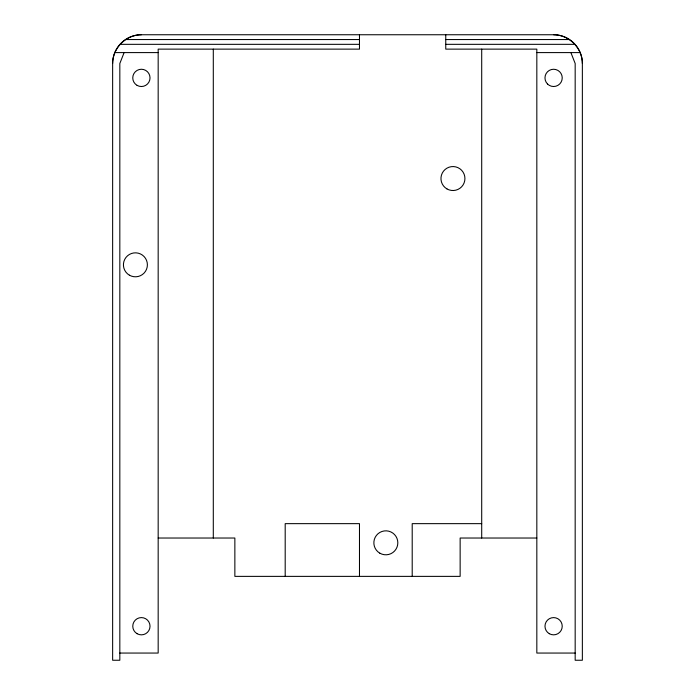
<?xml version="1.0" encoding="UTF-8"?>
<svg xmlns="http://www.w3.org/2000/svg" width="695" height="695" viewBox="0 0 695 695"><rect width="100%" height="100%" fill="white"/><g stroke="black" fill="none" stroke-linecap="round" stroke-linejoin="round"><path stroke-width="1.04" d="M124.11 52.594L119.827 63.506L119.827 660.25L112.642 660.25L112.642 63.506C112.538 48.12 126.004 34.654 141.398 34.75L553.602 34.75C568.997 34.654 582.462 48.12 582.358 63.506L582.358 660.25L575.173 660.25L575.173 63.506L570.89 52.594M125.795 39.546L359.48 39.546M445.756 39.546L569.205 39.546M120.165 44.332L359.48 44.332M445.756 44.332L574.834 44.332M115.057 52.594L158.173 52.594M536.827 52.594L579.943 52.594M481.705 523.648L412.205 523.648L412.205 576.372M158.173 538.026L234.858 538.026L234.858 576.372L460.142 576.372L460.142 538.026L536.827 538.026M119.827 653.057L158.173 653.057L158.173 49.128L359.48 49.128L359.48 34.75M575.173 653.057L536.827 653.057L536.827 49.128L445.756 49.128L445.756 34.75M481.705 49.128L481.705 538.026M359.48 576.372L359.48 523.648L285.193 523.648L285.193 576.372M213.296 49.128L213.296 538.026M553.602 34.75A28.756 28.756 0 0 1 582.358 63.506M112.642 63.506A28.756 28.756 0 0 1 141.398 34.75M446.955 188.918A11.98 11.98 0 0 0 464.929 178.546A11.98 11.98 0 0 0 446.955 168.164A11.98 11.98 0 0 0 446.955 188.918M379.852 553.194A11.98 11.98 0 0 0 397.827 542.821A11.98 11.98 0 0 0 379.852 532.44A11.98 11.98 0 0 0 379.852 553.194M129.418 275.194A11.98 11.98 0 0 0 147.392 264.821A11.98 11.98 0 0 0 129.418 254.44A11.98 11.98 0 0 0 129.418 275.194M137.08 85.363A8.627 8.627 0 0 0 150.024 77.892A8.627 8.627 0 0 0 137.08 70.412A8.627 8.627 0 0 0 137.08 85.363M547.504 83.991A8.627 8.627 0 0 0 561.934 80.125A8.627 8.627 0 0 0 551.37 69.552A8.627 8.627 0 0 0 547.504 83.991M137.08 633.692A8.627 8.627 0 0 0 150.024 626.221A8.627 8.627 0 0 0 137.08 618.75A8.627 8.627 0 0 0 137.08 633.692M549.293 633.692A8.627 8.627 0 0 0 562.229 626.221A8.627 8.627 0 0 0 549.293 618.75A8.627 8.627 0 0 0 549.293 633.692"/></g></svg>
